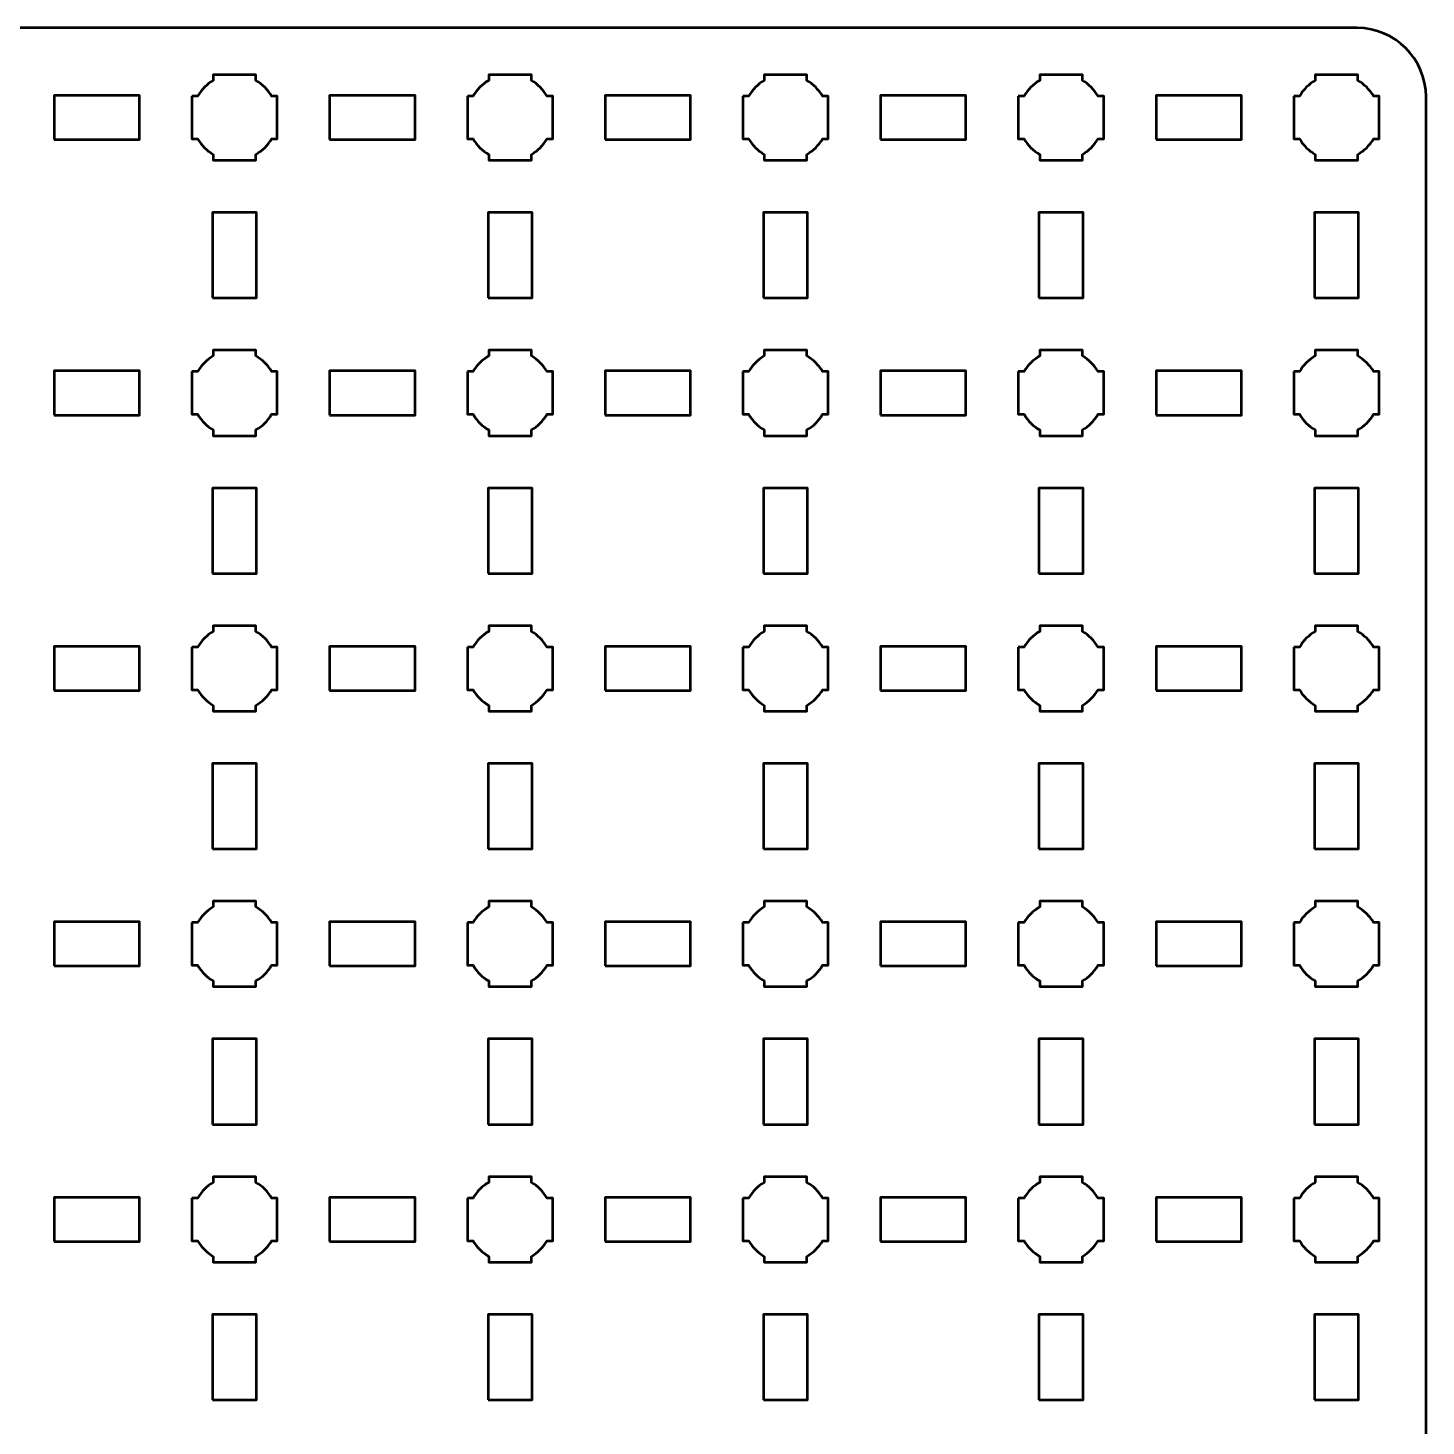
# Model space of a CAD drawing. Header units: centimetres. Extents: x -20.1 to -0.8, y -24.5 to -5.2.
# Drawn here: x -11 to -0.85, y -15.35 to -5.2 of the extents above; entities that cross this region are included whole.
import ezdxf

# ---------------------------------------------------------------- set-up
doc = ezdxf.new("R2010")
doc.units = ezdxf.units.CM
doc.header["$MEASUREMENT"] = 0
doc.layers.add('Layer 1', color=7, linetype='Continuous')

msp = doc.modelspace()

# ---------------------------------------------------------------- linework, layer by layer
at = {"layer": 'Layer 1', "color": 250, "lineweight": 53}
for points in [[(-10.81, -6.01), (-10.19, -6.01), (-10.19, -5.69), (-10.81, -5.69), (-10.81, -6.01)], [(-8.81, -6.01), (-8.19, -6.01), (-8.19, -5.69), (-8.81, -5.69), (-8.81, -6.01)], [(-6.81, -6.01), (-6.19, -6.01), (-6.19, -5.69), (-6.81, -5.69), (-6.81, -6.01)], [(-4.81, -6.01), (-4.19, -6.01), (-4.19, -5.69), (-4.81, -5.69), (-4.81, -6.01)], [(-2.81, -6.01), (-2.19, -6.01), (-2.19, -5.69), (-2.81, -5.69), (-2.81, -6.01)], [(-9.66, -7.16), (-9.34, -7.16), (-9.34, -6.54), (-9.66, -6.54), (-9.66, -7.16)], [(-7.66, -7.16), (-7.34, -7.16), (-7.34, -6.54), (-7.66, -6.54), (-7.66, -7.16)], [(-5.66, -7.16), (-5.34, -7.16), (-5.34, -6.54), (-5.66, -6.54), (-5.66, -7.16)], [(-3.66, -7.16), (-3.34, -7.16), (-3.34, -6.54), (-3.66, -6.54), (-3.66, -7.16)], [(-1.66, -7.16), (-1.34, -7.16), (-1.34, -6.54), (-1.66, -6.54), (-1.66, -7.16)], [(-10.81, -8.01), (-10.19, -8.01), (-10.19, -7.69), (-10.81, -7.69), (-10.81, -8.01)], [(-8.81, -8.01), (-8.19, -8.01), (-8.19, -7.69), (-8.81, -7.69), (-8.81, -8.01)], [(-6.81, -8.01), (-6.19, -8.01), (-6.19, -7.69), (-6.81, -7.69), (-6.81, -8.01)], [(-4.81, -8.01), (-4.19, -8.01), (-4.19, -7.69), (-4.81, -7.69), (-4.81, -8.01)], [(-2.81, -8.01), (-2.19, -8.01), (-2.19, -7.69), (-2.81, -7.69), (-2.81, -8.01)], [(-9.66, -9.16), (-9.34, -9.16), (-9.34, -8.54), (-9.66, -8.54), (-9.66, -9.16)], [(-7.66, -9.16), (-7.34, -9.16), (-7.34, -8.54), (-7.66, -8.54), (-7.66, -9.16)], [(-5.66, -9.16), (-5.34, -9.16), (-5.34, -8.54), (-5.66, -8.54), (-5.66, -9.16)], [(-3.66, -9.16), (-3.34, -9.16), (-3.34, -8.54), (-3.66, -8.54), (-3.66, -9.16)], [(-1.66, -9.16), (-1.34, -9.16), (-1.34, -8.54), (-1.66, -8.54), (-1.66, -9.16)], [(-10.81, -10.01), (-10.19, -10.01), (-10.19, -9.69), (-10.81, -9.69), (-10.81, -10.01)], [(-8.81, -10.01), (-8.19, -10.01), (-8.19, -9.69), (-8.81, -9.69), (-8.81, -10.01)], [(-6.81, -10.01), (-6.19, -10.01), (-6.19, -9.69), (-6.81, -9.69), (-6.81, -10.01)], [(-4.81, -10.01), (-4.19, -10.01), (-4.19, -9.69), (-4.81, -9.69), (-4.81, -10.01)], [(-2.81, -10.01), (-2.19, -10.01), (-2.19, -9.69), (-2.81, -9.69), (-2.81, -10.01)], [(-9.66, -11.16), (-9.34, -11.16), (-9.34, -10.54), (-9.66, -10.54), (-9.66, -11.16)], [(-7.66, -11.16), (-7.34, -11.16), (-7.34, -10.54), (-7.66, -10.54), (-7.66, -11.16)], [(-5.66, -11.16), (-5.34, -11.16), (-5.34, -10.54), (-5.66, -10.54), (-5.66, -11.16)], [(-3.66, -11.16), (-3.34, -11.16), (-3.34, -10.54), (-3.66, -10.54), (-3.66, -11.16)], [(-1.66, -11.16), (-1.34, -11.16), (-1.34, -10.54), (-1.66, -10.54), (-1.66, -11.16)], [(-10.81, -12.01), (-10.19, -12.01), (-10.19, -11.69), (-10.81, -11.69), (-10.81, -12.01)], [(-8.81, -12.01), (-8.19, -12.01), (-8.19, -11.69), (-8.81, -11.69), (-8.81, -12.01)], [(-6.81, -12.01), (-6.19, -12.01), (-6.19, -11.69), (-6.81, -11.69), (-6.81, -12.01)], [(-4.81, -12.01), (-4.19, -12.01), (-4.19, -11.69), (-4.81, -11.69), (-4.81, -12.01)], [(-2.81, -12.01), (-2.19, -12.01), (-2.19, -11.69), (-2.81, -11.69), (-2.81, -12.01)], [(-9.66, -13.16), (-9.34, -13.16), (-9.34, -12.54), (-9.66, -12.54), (-9.66, -13.16)], [(-7.66, -13.16), (-7.34, -13.16), (-7.34, -12.54), (-7.66, -12.54), (-7.66, -13.16)], [(-5.66, -13.16), (-5.34, -13.16), (-5.34, -12.54), (-5.66, -12.54), (-5.66, -13.16)], [(-3.66, -13.16), (-3.34, -13.16), (-3.34, -12.54), (-3.66, -12.54), (-3.66, -13.16)], [(-1.66, -13.16), (-1.34, -13.16), (-1.34, -12.54), (-1.66, -12.54), (-1.66, -13.16)], [(-10.81, -14.01), (-10.19, -14.01), (-10.19, -13.69), (-10.81, -13.69), (-10.81, -14.01)], [(-8.81, -14.01), (-8.19, -14.01), (-8.19, -13.69), (-8.81, -13.69), (-8.81, -14.01)], [(-6.81, -14.01), (-6.19, -14.01), (-6.19, -13.69), (-6.81, -13.69), (-6.81, -14.01)], [(-4.81, -14.01), (-4.19, -14.01), (-4.19, -13.69), (-4.81, -13.69), (-4.81, -14.01)], [(-2.81, -14.01), (-2.19, -14.01), (-2.19, -13.69), (-2.81, -13.69), (-2.81, -14.01)], [(-9.66, -15.16), (-9.34, -15.16), (-9.34, -14.54), (-9.66, -14.54), (-9.66, -15.16)], [(-7.66, -15.16), (-7.34, -15.16), (-7.34, -14.54), (-7.66, -14.54), (-7.66, -15.16)], [(-5.66, -15.16), (-5.34, -15.16), (-5.34, -14.54), (-5.66, -14.54), (-5.66, -15.16)], [(-3.66, -15.16), (-3.34, -15.16), (-3.34, -14.54), (-3.66, -14.54), (-3.66, -15.16)], [(-1.66, -15.16), (-1.34, -15.16), (-1.34, -14.54), (-1.66, -14.54), (-1.66, -15.16)]]:
    msp.add_lwpolyline(points, close=True, dxfattribs=at)
msp.add_open_spline([(-20.15, -24), (-20.15, -24), (-20.15, -5.7), (-20.15, -5.7), (-20.15, -5.7), (-20.15, -5.42391), (-19.92609, -5.2), (-19.65, -5.2), (-19.65, -5.2), (-19.65, -5.2), (-1.35, -5.2), (-1.35, -5.2), (-1.35, -5.2), (-1.07391, -5.2), (-0.85, -5.42391), (-0.85, -5.7), (-0.85, -5.7), (-0.85, -5.7), (-0.85, -24), (-0.85, -24), (-0.85, -24), (-0.85, -24.27609), (-1.07391, -24.5), (-1.35, -24.5), (-1.35, -24.5), (-1.35, -24.5), (-19.65, -24.5), (-19.65, -24.5), (-19.65, -24.5), (-19.92609, -24.5), (-20.15, -24.27609), (-20.15, -24)], degree=3, knots=[0, 0, 0, 0, 0.125, 0.125, 0.125, 0.125, 0.25, 0.25, 0.25, 0.25, 0.375, 0.375, 0.375, 0.375, 0.5, 0.5, 0.5, 0.5, 0.625, 0.625, 0.625, 0.625, 0.75, 0.75, 0.75, 0.75, 0.875, 0.875, 0.875, 0.875, 1, 1, 1, 1], dxfattribs=at)
at = {"layer": 'Layer 1', "lineweight": 53}
for points in [[(-9.81, -5.695), (-9.81, -5.695), (-9.76851, -5.695), (-9.76851, -5.695), (-9.76851, -5.695), (-9.74128, -5.64795), (-9.70205, -5.60872), (-9.655, -5.58149), (-9.655, -5.58149), (-9.655, -5.58149), (-9.655, -5.54), (-9.655, -5.54), (-9.655, -5.54), (-9.655, -5.54), (-9.5, -5.54), (-9.5, -5.54), (-9.5, -5.54), (-9.5, -5.54), (-9.345, -5.54), (-9.345, -5.54), (-9.345, -5.54), (-9.345, -5.54), (-9.345, -5.58149), (-9.345, -5.58149), (-9.345, -5.58149), (-9.29795, -5.60872), (-9.25872, -5.64795), (-9.23149, -5.695), (-9.23149, -5.695), (-9.23149, -5.695), (-9.19, -5.695), (-9.19, -5.695), (-9.19, -5.695), (-9.19, -5.695), (-9.19, -5.85), (-9.19, -5.85), (-9.19, -5.85), (-9.19, -5.85), (-9.19, -6.005), (-9.19, -6.005), (-9.19, -6.005), (-9.19, -6.005), (-9.23149, -6.005), (-9.23149, -6.005), (-9.23149, -6.005), (-9.25872, -6.05205), (-9.29795, -6.09128), (-9.345, -6.11851), (-9.345, -6.11851), (-9.345, -6.11851), (-9.345, -6.16), (-9.345, -6.16), (-9.345, -6.16), (-9.345, -6.16), (-9.5, -6.16), (-9.5, -6.16), (-9.5, -6.16), (-9.5, -6.16), (-9.655, -6.16), (-9.655, -6.16), (-9.655, -6.16), (-9.655, -6.16), (-9.655, -6.11851), (-9.655, -6.11851), (-9.655, -6.11851), (-9.70205, -6.09128), (-9.74128, -6.05205), (-9.76851, -6.005), (-9.76851, -6.005), (-9.76851, -6.005), (-9.81, -6.005), (-9.81, -6.005), (-9.81, -6.005), (-9.81, -6.005), (-9.81, -5.85), (-9.81, -5.85), (-9.81, -5.85), (-9.81, -5.85), (-9.81, -5.695), (-9.81, -5.695)], [(-7.81, -5.695), (-7.81, -5.695), (-7.76851, -5.695), (-7.76851, -5.695), (-7.76851, -5.695), (-7.74128, -5.64795), (-7.70205, -5.60872), (-7.655, -5.58149), (-7.655, -5.58149), (-7.655, -5.58149), (-7.655, -5.54), (-7.655, -5.54), (-7.655, -5.54), (-7.655, -5.54), (-7.5, -5.54), (-7.5, -5.54), (-7.5, -5.54), (-7.5, -5.54), (-7.345, -5.54), (-7.345, -5.54), (-7.345, -5.54), (-7.345, -5.54), (-7.345, -5.58149), (-7.345, -5.58149), (-7.345, -5.58149), (-7.29795, -5.60872), (-7.25872, -5.64795), (-7.23149, -5.695), (-7.23149, -5.695), (-7.23149, -5.695), (-7.19, -5.695), (-7.19, -5.695), (-7.19, -5.695), (-7.19, -5.695), (-7.19, -5.85), (-7.19, -5.85), (-7.19, -5.85), (-7.19, -5.85), (-7.19, -6.005), (-7.19, -6.005), (-7.19, -6.005), (-7.19, -6.005), (-7.23149, -6.005), (-7.23149, -6.005), (-7.23149, -6.005), (-7.25872, -6.05205), (-7.29795, -6.09128), (-7.345, -6.11851), (-7.345, -6.11851), (-7.345, -6.11851), (-7.345, -6.16), (-7.345, -6.16), (-7.345, -6.16), (-7.345, -6.16), (-7.5, -6.16), (-7.5, -6.16), (-7.5, -6.16), (-7.5, -6.16), (-7.655, -6.16), (-7.655, -6.16), (-7.655, -6.16), (-7.655, -6.16), (-7.655, -6.11851), (-7.655, -6.11851), (-7.655, -6.11851), (-7.70205, -6.09128), (-7.74128, -6.05205), (-7.76851, -6.005), (-7.76851, -6.005), (-7.76851, -6.005), (-7.81, -6.005), (-7.81, -6.005), (-7.81, -6.005), (-7.81, -6.005), (-7.81, -5.85), (-7.81, -5.85), (-7.81, -5.85), (-7.81, -5.85), (-7.81, -5.695), (-7.81, -5.695)], [(-5.81, -5.695), (-5.81, -5.695), (-5.76851, -5.695), (-5.76851, -5.695), (-5.76851, -5.695), (-5.74128, -5.64795), (-5.70205, -5.60872), (-5.655, -5.58149), (-5.655, -5.58149), (-5.655, -5.58149), (-5.655, -5.54), (-5.655, -5.54), (-5.655, -5.54), (-5.655, -5.54), (-5.5, -5.54), (-5.5, -5.54), (-5.5, -5.54), (-5.5, -5.54), (-5.345, -5.54), (-5.345, -5.54), (-5.345, -5.54), (-5.345, -5.54), (-5.345, -5.58149), (-5.345, -5.58149), (-5.345, -5.58149), (-5.29795, -5.60872), (-5.25872, -5.64795), (-5.23149, -5.695), (-5.23149, -5.695), (-5.23149, -5.695), (-5.19, -5.695), (-5.19, -5.695), (-5.19, -5.695), (-5.19, -5.695), (-5.19, -5.85), (-5.19, -5.85), (-5.19, -5.85), (-5.19, -5.85), (-5.19, -6.005), (-5.19, -6.005), (-5.19, -6.005), (-5.19, -6.005), (-5.23149, -6.005), (-5.23149, -6.005), (-5.23149, -6.005), (-5.25872, -6.05205), (-5.29795, -6.09128), (-5.345, -6.11851), (-5.345, -6.11851), (-5.345, -6.11851), (-5.345, -6.16), (-5.345, -6.16), (-5.345, -6.16), (-5.345, -6.16), (-5.5, -6.16), (-5.5, -6.16), (-5.5, -6.16), (-5.5, -6.16), (-5.655, -6.16), (-5.655, -6.16), (-5.655, -6.16), (-5.655, -6.16), (-5.655, -6.11851), (-5.655, -6.11851), (-5.655, -6.11851), (-5.70205, -6.09128), (-5.74128, -6.05205), (-5.76851, -6.005), (-5.76851, -6.005), (-5.76851, -6.005), (-5.81, -6.005), (-5.81, -6.005), (-5.81, -6.005), (-5.81, -6.005), (-5.81, -5.85), (-5.81, -5.85), (-5.81, -5.85), (-5.81, -5.85), (-5.81, -5.695), (-5.81, -5.695)], [(-3.81, -5.695), (-3.81, -5.695), (-3.76851, -5.695), (-3.76851, -5.695), (-3.76851, -5.695), (-3.74128, -5.64795), (-3.70205, -5.60872), (-3.655, -5.58149), (-3.655, -5.58149), (-3.655, -5.58149), (-3.655, -5.54), (-3.655, -5.54), (-3.655, -5.54), (-3.655, -5.54), (-3.5, -5.54), (-3.5, -5.54), (-3.5, -5.54), (-3.5, -5.54), (-3.345, -5.54), (-3.345, -5.54), (-3.345, -5.54), (-3.345, -5.54), (-3.345, -5.58149), (-3.345, -5.58149), (-3.345, -5.58149), (-3.29795, -5.60872), (-3.25872, -5.64795), (-3.23149, -5.695), (-3.23149, -5.695), (-3.23149, -5.695), (-3.19, -5.695), (-3.19, -5.695), (-3.19, -5.695), (-3.19, -5.695), (-3.19, -5.85), (-3.19, -5.85), (-3.19, -5.85), (-3.19, -5.85), (-3.19, -6.005), (-3.19, -6.005), (-3.19, -6.005), (-3.19, -6.005), (-3.23149, -6.005), (-3.23149, -6.005), (-3.23149, -6.005), (-3.25872, -6.05205), (-3.29795, -6.09128), (-3.345, -6.11851), (-3.345, -6.11851), (-3.345, -6.11851), (-3.345, -6.16), (-3.345, -6.16), (-3.345, -6.16), (-3.345, -6.16), (-3.5, -6.16), (-3.5, -6.16), (-3.5, -6.16), (-3.5, -6.16), (-3.655, -6.16), (-3.655, -6.16), (-3.655, -6.16), (-3.655, -6.16), (-3.655, -6.11851), (-3.655, -6.11851), (-3.655, -6.11851), (-3.70205, -6.09128), (-3.74128, -6.05205), (-3.76851, -6.005), (-3.76851, -6.005), (-3.76851, -6.005), (-3.81, -6.005), (-3.81, -6.005), (-3.81, -6.005), (-3.81, -6.005), (-3.81, -5.85), (-3.81, -5.85), (-3.81, -5.85), (-3.81, -5.85), (-3.81, -5.695), (-3.81, -5.695)], [(-1.81, -5.695), (-1.81, -5.695), (-1.76851, -5.695), (-1.76851, -5.695), (-1.76851, -5.695), (-1.74128, -5.64795), (-1.70205, -5.60872), (-1.655, -5.58149), (-1.655, -5.58149), (-1.655, -5.58149), (-1.655, -5.54), (-1.655, -5.54), (-1.655, -5.54), (-1.655, -5.54), (-1.5, -5.54), (-1.5, -5.54), (-1.5, -5.54), (-1.5, -5.54), (-1.345, -5.54), (-1.345, -5.54), (-1.345, -5.54), (-1.345, -5.54), (-1.345, -5.58149), (-1.345, -5.58149), (-1.345, -5.58149), (-1.29795, -5.60872), (-1.25872, -5.64795), (-1.23149, -5.695), (-1.23149, -5.695), (-1.23149, -5.695), (-1.19, -5.695), (-1.19, -5.695), (-1.19, -5.695), (-1.19, -5.695), (-1.19, -5.85), (-1.19, -5.85), (-1.19, -5.85), (-1.19, -5.85), (-1.19, -6.005), (-1.19, -6.005), (-1.19, -6.005), (-1.19, -6.005), (-1.23149, -6.005), (-1.23149, -6.005), (-1.23149, -6.005), (-1.25872, -6.05205), (-1.29795, -6.09128), (-1.345, -6.11851), (-1.345, -6.11851), (-1.345, -6.11851), (-1.345, -6.16), (-1.345, -6.16), (-1.345, -6.16), (-1.345, -6.16), (-1.5, -6.16), (-1.5, -6.16), (-1.5, -6.16), (-1.5, -6.16), (-1.655, -6.16), (-1.655, -6.16), (-1.655, -6.16), (-1.655, -6.16), (-1.655, -6.11851), (-1.655, -6.11851), (-1.655, -6.11851), (-1.70205, -6.09128), (-1.74128, -6.05205), (-1.76851, -6.005), (-1.76851, -6.005), (-1.76851, -6.005), (-1.81, -6.005), (-1.81, -6.005), (-1.81, -6.005), (-1.81, -6.005), (-1.81, -5.85), (-1.81, -5.85), (-1.81, -5.85), (-1.81, -5.85), (-1.81, -5.695), (-1.81, -5.695)], [(-9.81, -7.695), (-9.81, -7.695), (-9.76851, -7.695), (-9.76851, -7.695), (-9.76851, -7.695), (-9.74128, -7.64795), (-9.70205, -7.60872), (-9.655, -7.58149), (-9.655, -7.58149), (-9.655, -7.58149), (-9.655, -7.54), (-9.655, -7.54), (-9.655, -7.54), (-9.655, -7.54), (-9.5, -7.54), (-9.5, -7.54), (-9.5, -7.54), (-9.5, -7.54), (-9.345, -7.54), (-9.345, -7.54), (-9.345, -7.54), (-9.345, -7.54), (-9.345, -7.58149), (-9.345, -7.58149), (-9.345, -7.58149), (-9.29795, -7.60872), (-9.25872, -7.64795), (-9.23149, -7.695), (-9.23149, -7.695), (-9.23149, -7.695), (-9.19, -7.695), (-9.19, -7.695), (-9.19, -7.695), (-9.19, -7.695), (-9.19, -7.85), (-9.19, -7.85), (-9.19, -7.85), (-9.19, -7.85), (-9.19, -8.005), (-9.19, -8.005), (-9.19, -8.005), (-9.19, -8.005), (-9.23149, -8.005), (-9.23149, -8.005), (-9.23149, -8.005), (-9.25872, -8.05205), (-9.29795, -8.09128), (-9.345, -8.11851), (-9.345, -8.11851), (-9.345, -8.11851), (-9.345, -8.16), (-9.345, -8.16), (-9.345, -8.16), (-9.345, -8.16), (-9.5, -8.16), (-9.5, -8.16), (-9.5, -8.16), (-9.5, -8.16), (-9.655, -8.16), (-9.655, -8.16), (-9.655, -8.16), (-9.655, -8.16), (-9.655, -8.11851), (-9.655, -8.11851), (-9.655, -8.11851), (-9.70205, -8.09128), (-9.74128, -8.05205), (-9.76851, -8.005), (-9.76851, -8.005), (-9.76851, -8.005), (-9.81, -8.005), (-9.81, -8.005), (-9.81, -8.005), (-9.81, -8.005), (-9.81, -7.85), (-9.81, -7.85), (-9.81, -7.85), (-9.81, -7.85), (-9.81, -7.695), (-9.81, -7.695)], [(-7.81, -7.695), (-7.81, -7.695), (-7.76851, -7.695), (-7.76851, -7.695), (-7.76851, -7.695), (-7.74128, -7.64795), (-7.70205, -7.60872), (-7.655, -7.58149), (-7.655, -7.58149), (-7.655, -7.58149), (-7.655, -7.54), (-7.655, -7.54), (-7.655, -7.54), (-7.655, -7.54), (-7.5, -7.54), (-7.5, -7.54), (-7.5, -7.54), (-7.5, -7.54), (-7.345, -7.54), (-7.345, -7.54), (-7.345, -7.54), (-7.345, -7.54), (-7.345, -7.58149), (-7.345, -7.58149), (-7.345, -7.58149), (-7.29795, -7.60872), (-7.25872, -7.64795), (-7.23149, -7.695), (-7.23149, -7.695), (-7.23149, -7.695), (-7.19, -7.695), (-7.19, -7.695), (-7.19, -7.695), (-7.19, -7.695), (-7.19, -7.85), (-7.19, -7.85), (-7.19, -7.85), (-7.19, -7.85), (-7.19, -8.005), (-7.19, -8.005), (-7.19, -8.005), (-7.19, -8.005), (-7.23149, -8.005), (-7.23149, -8.005), (-7.23149, -8.005), (-7.25872, -8.05205), (-7.29795, -8.09128), (-7.345, -8.11851), (-7.345, -8.11851), (-7.345, -8.11851), (-7.345, -8.16), (-7.345, -8.16), (-7.345, -8.16), (-7.345, -8.16), (-7.5, -8.16), (-7.5, -8.16), (-7.5, -8.16), (-7.5, -8.16), (-7.655, -8.16), (-7.655, -8.16), (-7.655, -8.16), (-7.655, -8.16), (-7.655, -8.11851), (-7.655, -8.11851), (-7.655, -8.11851), (-7.70205, -8.09128), (-7.74128, -8.05205), (-7.76851, -8.005), (-7.76851, -8.005), (-7.76851, -8.005), (-7.81, -8.005), (-7.81, -8.005), (-7.81, -8.005), (-7.81, -8.005), (-7.81, -7.85), (-7.81, -7.85), (-7.81, -7.85), (-7.81, -7.85), (-7.81, -7.695), (-7.81, -7.695)], [(-5.81, -7.695), (-5.81, -7.695), (-5.76851, -7.695), (-5.76851, -7.695), (-5.76851, -7.695), (-5.74128, -7.64795), (-5.70205, -7.60872), (-5.655, -7.58149), (-5.655, -7.58149), (-5.655, -7.58149), (-5.655, -7.54), (-5.655, -7.54), (-5.655, -7.54), (-5.655, -7.54), (-5.5, -7.54), (-5.5, -7.54), (-5.5, -7.54), (-5.5, -7.54), (-5.345, -7.54), (-5.345, -7.54), (-5.345, -7.54), (-5.345, -7.54), (-5.345, -7.58149), (-5.345, -7.58149), (-5.345, -7.58149), (-5.29795, -7.60872), (-5.25872, -7.64795), (-5.23149, -7.695), (-5.23149, -7.695), (-5.23149, -7.695), (-5.19, -7.695), (-5.19, -7.695), (-5.19, -7.695), (-5.19, -7.695), (-5.19, -7.85), (-5.19, -7.85), (-5.19, -7.85), (-5.19, -7.85), (-5.19, -8.005), (-5.19, -8.005), (-5.19, -8.005), (-5.19, -8.005), (-5.23149, -8.005), (-5.23149, -8.005), (-5.23149, -8.005), (-5.25872, -8.05205), (-5.29795, -8.09128), (-5.345, -8.11851), (-5.345, -8.11851), (-5.345, -8.11851), (-5.345, -8.16), (-5.345, -8.16), (-5.345, -8.16), (-5.345, -8.16), (-5.5, -8.16), (-5.5, -8.16), (-5.5, -8.16), (-5.5, -8.16), (-5.655, -8.16), (-5.655, -8.16), (-5.655, -8.16), (-5.655, -8.16), (-5.655, -8.11851), (-5.655, -8.11851), (-5.655, -8.11851), (-5.70205, -8.09128), (-5.74128, -8.05205), (-5.76851, -8.005), (-5.76851, -8.005), (-5.76851, -8.005), (-5.81, -8.005), (-5.81, -8.005), (-5.81, -8.005), (-5.81, -8.005), (-5.81, -7.85), (-5.81, -7.85), (-5.81, -7.85), (-5.81, -7.85), (-5.81, -7.695), (-5.81, -7.695)], [(-3.81, -7.695), (-3.81, -7.695), (-3.76851, -7.695), (-3.76851, -7.695), (-3.76851, -7.695), (-3.74128, -7.64795), (-3.70205, -7.60872), (-3.655, -7.58149), (-3.655, -7.58149), (-3.655, -7.58149), (-3.655, -7.54), (-3.655, -7.54), (-3.655, -7.54), (-3.655, -7.54), (-3.5, -7.54), (-3.5, -7.54), (-3.5, -7.54), (-3.5, -7.54), (-3.345, -7.54), (-3.345, -7.54), (-3.345, -7.54), (-3.345, -7.54), (-3.345, -7.58149), (-3.345, -7.58149), (-3.345, -7.58149), (-3.29795, -7.60872), (-3.25872, -7.64795), (-3.23149, -7.695), (-3.23149, -7.695), (-3.23149, -7.695), (-3.19, -7.695), (-3.19, -7.695), (-3.19, -7.695), (-3.19, -7.695), (-3.19, -7.85), (-3.19, -7.85), (-3.19, -7.85), (-3.19, -7.85), (-3.19, -8.005), (-3.19, -8.005), (-3.19, -8.005), (-3.19, -8.005), (-3.23149, -8.005), (-3.23149, -8.005), (-3.23149, -8.005), (-3.25872, -8.05205), (-3.29795, -8.09128), (-3.345, -8.11851), (-3.345, -8.11851), (-3.345, -8.11851), (-3.345, -8.16), (-3.345, -8.16), (-3.345, -8.16), (-3.345, -8.16), (-3.5, -8.16), (-3.5, -8.16), (-3.5, -8.16), (-3.5, -8.16), (-3.655, -8.16), (-3.655, -8.16), (-3.655, -8.16), (-3.655, -8.16), (-3.655, -8.11851), (-3.655, -8.11851), (-3.655, -8.11851), (-3.70205, -8.09128), (-3.74128, -8.05205), (-3.76851, -8.005), (-3.76851, -8.005), (-3.76851, -8.005), (-3.81, -8.005), (-3.81, -8.005), (-3.81, -8.005), (-3.81, -8.005), (-3.81, -7.85), (-3.81, -7.85), (-3.81, -7.85), (-3.81, -7.85), (-3.81, -7.695), (-3.81, -7.695)], [(-1.81, -7.695), (-1.81, -7.695), (-1.76851, -7.695), (-1.76851, -7.695), (-1.76851, -7.695), (-1.74128, -7.64795), (-1.70205, -7.60872), (-1.655, -7.58149), (-1.655, -7.58149), (-1.655, -7.58149), (-1.655, -7.54), (-1.655, -7.54), (-1.655, -7.54), (-1.655, -7.54), (-1.5, -7.54), (-1.5, -7.54), (-1.5, -7.54), (-1.5, -7.54), (-1.345, -7.54), (-1.345, -7.54), (-1.345, -7.54), (-1.345, -7.54), (-1.345, -7.58149), (-1.345, -7.58149), (-1.345, -7.58149), (-1.29795, -7.60872), (-1.25872, -7.64795), (-1.23149, -7.695), (-1.23149, -7.695), (-1.23149, -7.695), (-1.19, -7.695), (-1.19, -7.695), (-1.19, -7.695), (-1.19, -7.695), (-1.19, -7.85), (-1.19, -7.85), (-1.19, -7.85), (-1.19, -7.85), (-1.19, -8.005), (-1.19, -8.005), (-1.19, -8.005), (-1.19, -8.005), (-1.23149, -8.005), (-1.23149, -8.005), (-1.23149, -8.005), (-1.25872, -8.05205), (-1.29795, -8.09128), (-1.345, -8.11851), (-1.345, -8.11851), (-1.345, -8.11851), (-1.345, -8.16), (-1.345, -8.16), (-1.345, -8.16), (-1.345, -8.16), (-1.5, -8.16), (-1.5, -8.16), (-1.5, -8.16), (-1.5, -8.16), (-1.655, -8.16), (-1.655, -8.16), (-1.655, -8.16), (-1.655, -8.16), (-1.655, -8.11851), (-1.655, -8.11851), (-1.655, -8.11851), (-1.70205, -8.09128), (-1.74128, -8.05205), (-1.76851, -8.005), (-1.76851, -8.005), (-1.76851, -8.005), (-1.81, -8.005), (-1.81, -8.005), (-1.81, -8.005), (-1.81, -8.005), (-1.81, -7.85), (-1.81, -7.85), (-1.81, -7.85), (-1.81, -7.85), (-1.81, -7.695), (-1.81, -7.695)], [(-9.81, -9.695), (-9.81, -9.695), (-9.76851, -9.695), (-9.76851, -9.695), (-9.76851, -9.695), (-9.74128, -9.64795), (-9.70205, -9.60872), (-9.655, -9.58149), (-9.655, -9.58149), (-9.655, -9.58149), (-9.655, -9.54), (-9.655, -9.54), (-9.655, -9.54), (-9.655, -9.54), (-9.5, -9.54), (-9.5, -9.54), (-9.5, -9.54), (-9.5, -9.54), (-9.345, -9.54), (-9.345, -9.54), (-9.345, -9.54), (-9.345, -9.54), (-9.345, -9.58149), (-9.345, -9.58149), (-9.345, -9.58149), (-9.29795, -9.60872), (-9.25872, -9.64795), (-9.23149, -9.695), (-9.23149, -9.695), (-9.23149, -9.695), (-9.19, -9.695), (-9.19, -9.695), (-9.19, -9.695), (-9.19, -9.695), (-9.19, -9.85), (-9.19, -9.85), (-9.19, -9.85), (-9.19, -9.85), (-9.19, -10.005), (-9.19, -10.005), (-9.19, -10.005), (-9.19, -10.005), (-9.23149, -10.005), (-9.23149, -10.005), (-9.23149, -10.005), (-9.25872, -10.05205), (-9.29795, -10.09128), (-9.345, -10.11851), (-9.345, -10.11851), (-9.345, -10.11851), (-9.345, -10.16), (-9.345, -10.16), (-9.345, -10.16), (-9.345, -10.16), (-9.5, -10.16), (-9.5, -10.16), (-9.5, -10.16), (-9.5, -10.16), (-9.655, -10.16), (-9.655, -10.16), (-9.655, -10.16), (-9.655, -10.16), (-9.655, -10.11851), (-9.655, -10.11851), (-9.655, -10.11851), (-9.70205, -10.09128), (-9.74128, -10.05205), (-9.76851, -10.005), (-9.76851, -10.005), (-9.76851, -10.005), (-9.81, -10.005), (-9.81, -10.005), (-9.81, -10.005), (-9.81, -10.005), (-9.81, -9.85), (-9.81, -9.85), (-9.81, -9.85), (-9.81, -9.85), (-9.81, -9.695), (-9.81, -9.695)], [(-7.81, -9.695), (-7.81, -9.695), (-7.76851, -9.695), (-7.76851, -9.695), (-7.76851, -9.695), (-7.74128, -9.64795), (-7.70205, -9.60872), (-7.655, -9.58149), (-7.655, -9.58149), (-7.655, -9.58149), (-7.655, -9.54), (-7.655, -9.54), (-7.655, -9.54), (-7.655, -9.54), (-7.5, -9.54), (-7.5, -9.54), (-7.5, -9.54), (-7.5, -9.54), (-7.345, -9.54), (-7.345, -9.54), (-7.345, -9.54), (-7.345, -9.54), (-7.345, -9.58149), (-7.345, -9.58149), (-7.345, -9.58149), (-7.29795, -9.60872), (-7.25872, -9.64795), (-7.23149, -9.695), (-7.23149, -9.695), (-7.23149, -9.695), (-7.19, -9.695), (-7.19, -9.695), (-7.19, -9.695), (-7.19, -9.695), (-7.19, -9.85), (-7.19, -9.85), (-7.19, -9.85), (-7.19, -9.85), (-7.19, -10.005), (-7.19, -10.005), (-7.19, -10.005), (-7.19, -10.005), (-7.23149, -10.005), (-7.23149, -10.005), (-7.23149, -10.005), (-7.25872, -10.05205), (-7.29795, -10.09128), (-7.345, -10.11851), (-7.345, -10.11851), (-7.345, -10.11851), (-7.345, -10.16), (-7.345, -10.16), (-7.345, -10.16), (-7.345, -10.16), (-7.5, -10.16), (-7.5, -10.16), (-7.5, -10.16), (-7.5, -10.16), (-7.655, -10.16), (-7.655, -10.16), (-7.655, -10.16), (-7.655, -10.16), (-7.655, -10.11851), (-7.655, -10.11851), (-7.655, -10.11851), (-7.70205, -10.09128), (-7.74128, -10.05205), (-7.76851, -10.005), (-7.76851, -10.005), (-7.76851, -10.005), (-7.81, -10.005), (-7.81, -10.005), (-7.81, -10.005), (-7.81, -10.005), (-7.81, -9.85), (-7.81, -9.85), (-7.81, -9.85), (-7.81, -9.85), (-7.81, -9.695), (-7.81, -9.695)], [(-5.81, -9.695), (-5.81, -9.695), (-5.76851, -9.695), (-5.76851, -9.695), (-5.76851, -9.695), (-5.74128, -9.64795), (-5.70205, -9.60872), (-5.655, -9.58149), (-5.655, -9.58149), (-5.655, -9.58149), (-5.655, -9.54), (-5.655, -9.54), (-5.655, -9.54), (-5.655, -9.54), (-5.5, -9.54), (-5.5, -9.54), (-5.5, -9.54), (-5.5, -9.54), (-5.345, -9.54), (-5.345, -9.54), (-5.345, -9.54), (-5.345, -9.54), (-5.345, -9.58149), (-5.345, -9.58149), (-5.345, -9.58149), (-5.29795, -9.60872), (-5.25872, -9.64795), (-5.23149, -9.695), (-5.23149, -9.695), (-5.23149, -9.695), (-5.19, -9.695), (-5.19, -9.695), (-5.19, -9.695), (-5.19, -9.695), (-5.19, -9.85), (-5.19, -9.85), (-5.19, -9.85), (-5.19, -9.85), (-5.19, -10.005), (-5.19, -10.005), (-5.19, -10.005), (-5.19, -10.005), (-5.23149, -10.005), (-5.23149, -10.005), (-5.23149, -10.005), (-5.25872, -10.05205), (-5.29795, -10.09128), (-5.345, -10.11851), (-5.345, -10.11851), (-5.345, -10.11851), (-5.345, -10.16), (-5.345, -10.16), (-5.345, -10.16), (-5.345, -10.16), (-5.5, -10.16), (-5.5, -10.16), (-5.5, -10.16), (-5.5, -10.16), (-5.655, -10.16), (-5.655, -10.16), (-5.655, -10.16), (-5.655, -10.16), (-5.655, -10.11851), (-5.655, -10.11851), (-5.655, -10.11851), (-5.70205, -10.09128), (-5.74128, -10.05205), (-5.76851, -10.005), (-5.76851, -10.005), (-5.76851, -10.005), (-5.81, -10.005), (-5.81, -10.005), (-5.81, -10.005), (-5.81, -10.005), (-5.81, -9.85), (-5.81, -9.85), (-5.81, -9.85), (-5.81, -9.85), (-5.81, -9.695), (-5.81, -9.695)], [(-3.81, -9.695), (-3.81, -9.695), (-3.76851, -9.695), (-3.76851, -9.695), (-3.76851, -9.695), (-3.74128, -9.64795), (-3.70205, -9.60872), (-3.655, -9.58149), (-3.655, -9.58149), (-3.655, -9.58149), (-3.655, -9.54), (-3.655, -9.54), (-3.655, -9.54), (-3.655, -9.54), (-3.5, -9.54), (-3.5, -9.54), (-3.5, -9.54), (-3.5, -9.54), (-3.345, -9.54), (-3.345, -9.54), (-3.345, -9.54), (-3.345, -9.54), (-3.345, -9.58149), (-3.345, -9.58149), (-3.345, -9.58149), (-3.29795, -9.60872), (-3.25872, -9.64795), (-3.23149, -9.695), (-3.23149, -9.695), (-3.23149, -9.695), (-3.19, -9.695), (-3.19, -9.695), (-3.19, -9.695), (-3.19, -9.695), (-3.19, -9.85), (-3.19, -9.85), (-3.19, -9.85), (-3.19, -9.85), (-3.19, -10.005), (-3.19, -10.005), (-3.19, -10.005), (-3.19, -10.005), (-3.23149, -10.005), (-3.23149, -10.005), (-3.23149, -10.005), (-3.25872, -10.05205), (-3.29795, -10.09128), (-3.345, -10.11851), (-3.345, -10.11851), (-3.345, -10.11851), (-3.345, -10.16), (-3.345, -10.16), (-3.345, -10.16), (-3.345, -10.16), (-3.5, -10.16), (-3.5, -10.16), (-3.5, -10.16), (-3.5, -10.16), (-3.655, -10.16), (-3.655, -10.16), (-3.655, -10.16), (-3.655, -10.16), (-3.655, -10.11851), (-3.655, -10.11851), (-3.655, -10.11851), (-3.70205, -10.09128), (-3.74128, -10.05205), (-3.76851, -10.005), (-3.76851, -10.005), (-3.76851, -10.005), (-3.81, -10.005), (-3.81, -10.005), (-3.81, -10.005), (-3.81, -10.005), (-3.81, -9.85), (-3.81, -9.85), (-3.81, -9.85), (-3.81, -9.85), (-3.81, -9.695), (-3.81, -9.695)], [(-1.81, -9.695), (-1.81, -9.695), (-1.76851, -9.695), (-1.76851, -9.695), (-1.76851, -9.695), (-1.74128, -9.64795), (-1.70205, -9.60872), (-1.655, -9.58149), (-1.655, -9.58149), (-1.655, -9.58149), (-1.655, -9.54), (-1.655, -9.54), (-1.655, -9.54), (-1.655, -9.54), (-1.5, -9.54), (-1.5, -9.54), (-1.5, -9.54), (-1.5, -9.54), (-1.345, -9.54), (-1.345, -9.54), (-1.345, -9.54), (-1.345, -9.54), (-1.345, -9.58149), (-1.345, -9.58149), (-1.345, -9.58149), (-1.29795, -9.60872), (-1.25872, -9.64795), (-1.23149, -9.695), (-1.23149, -9.695), (-1.23149, -9.695), (-1.19, -9.695), (-1.19, -9.695), (-1.19, -9.695), (-1.19, -9.695), (-1.19, -9.85), (-1.19, -9.85), (-1.19, -9.85), (-1.19, -9.85), (-1.19, -10.005), (-1.19, -10.005), (-1.19, -10.005), (-1.19, -10.005), (-1.23149, -10.005), (-1.23149, -10.005), (-1.23149, -10.005), (-1.25872, -10.05205), (-1.29795, -10.09128), (-1.345, -10.11851), (-1.345, -10.11851), (-1.345, -10.11851), (-1.345, -10.16), (-1.345, -10.16), (-1.345, -10.16), (-1.345, -10.16), (-1.5, -10.16), (-1.5, -10.16), (-1.5, -10.16), (-1.5, -10.16), (-1.655, -10.16), (-1.655, -10.16), (-1.655, -10.16), (-1.655, -10.16), (-1.655, -10.11851), (-1.655, -10.11851), (-1.655, -10.11851), (-1.70205, -10.09128), (-1.74128, -10.05205), (-1.76851, -10.005), (-1.76851, -10.005), (-1.76851, -10.005), (-1.81, -10.005), (-1.81, -10.005), (-1.81, -10.005), (-1.81, -10.005), (-1.81, -9.85), (-1.81, -9.85), (-1.81, -9.85), (-1.81, -9.85), (-1.81, -9.695), (-1.81, -9.695)], [(-9.81, -11.695), (-9.81, -11.695), (-9.76851, -11.695), (-9.76851, -11.695), (-9.76851, -11.695), (-9.74128, -11.64795), (-9.70205, -11.60872), (-9.655, -11.58149), (-9.655, -11.58149), (-9.655, -11.58149), (-9.655, -11.54), (-9.655, -11.54), (-9.655, -11.54), (-9.655, -11.54), (-9.5, -11.54), (-9.5, -11.54), (-9.5, -11.54), (-9.5, -11.54), (-9.345, -11.54), (-9.345, -11.54), (-9.345, -11.54), (-9.345, -11.54), (-9.345, -11.58149), (-9.345, -11.58149), (-9.345, -11.58149), (-9.29795, -11.60872), (-9.25872, -11.64795), (-9.23149, -11.695), (-9.23149, -11.695), (-9.23149, -11.695), (-9.19, -11.695), (-9.19, -11.695), (-9.19, -11.695), (-9.19, -11.695), (-9.19, -11.85), (-9.19, -11.85), (-9.19, -11.85), (-9.19, -11.85), (-9.19, -12.005), (-9.19, -12.005), (-9.19, -12.005), (-9.19, -12.005), (-9.23149, -12.005), (-9.23149, -12.005), (-9.23149, -12.005), (-9.25872, -12.05205), (-9.29795, -12.09128), (-9.345, -12.11851), (-9.345, -12.11851), (-9.345, -12.11851), (-9.345, -12.16), (-9.345, -12.16), (-9.345, -12.16), (-9.345, -12.16), (-9.5, -12.16), (-9.5, -12.16), (-9.5, -12.16), (-9.5, -12.16), (-9.655, -12.16), (-9.655, -12.16), (-9.655, -12.16), (-9.655, -12.16), (-9.655, -12.11851), (-9.655, -12.11851), (-9.655, -12.11851), (-9.70205, -12.09128), (-9.74128, -12.05205), (-9.76851, -12.005), (-9.76851, -12.005), (-9.76851, -12.005), (-9.81, -12.005), (-9.81, -12.005), (-9.81, -12.005), (-9.81, -12.005), (-9.81, -11.85), (-9.81, -11.85), (-9.81, -11.85), (-9.81, -11.85), (-9.81, -11.695), (-9.81, -11.695)], [(-7.81, -11.695), (-7.81, -11.695), (-7.76851, -11.695), (-7.76851, -11.695), (-7.76851, -11.695), (-7.74128, -11.64795), (-7.70205, -11.60872), (-7.655, -11.58149), (-7.655, -11.58149), (-7.655, -11.58149), (-7.655, -11.54), (-7.655, -11.54), (-7.655, -11.54), (-7.655, -11.54), (-7.5, -11.54), (-7.5, -11.54), (-7.5, -11.54), (-7.5, -11.54), (-7.345, -11.54), (-7.345, -11.54), (-7.345, -11.54), (-7.345, -11.54), (-7.345, -11.58149), (-7.345, -11.58149), (-7.345, -11.58149), (-7.29795, -11.60872), (-7.25872, -11.64795), (-7.23149, -11.695), (-7.23149, -11.695), (-7.23149, -11.695), (-7.19, -11.695), (-7.19, -11.695), (-7.19, -11.695), (-7.19, -11.695), (-7.19, -11.85), (-7.19, -11.85), (-7.19, -11.85), (-7.19, -11.85), (-7.19, -12.005), (-7.19, -12.005), (-7.19, -12.005), (-7.19, -12.005), (-7.23149, -12.005), (-7.23149, -12.005), (-7.23149, -12.005), (-7.25872, -12.05205), (-7.29795, -12.09128), (-7.345, -12.11851), (-7.345, -12.11851), (-7.345, -12.11851), (-7.345, -12.16), (-7.345, -12.16), (-7.345, -12.16), (-7.345, -12.16), (-7.5, -12.16), (-7.5, -12.16), (-7.5, -12.16), (-7.5, -12.16), (-7.655, -12.16), (-7.655, -12.16), (-7.655, -12.16), (-7.655, -12.16), (-7.655, -12.11851), (-7.655, -12.11851), (-7.655, -12.11851), (-7.70205, -12.09128), (-7.74128, -12.05205), (-7.76851, -12.005), (-7.76851, -12.005), (-7.76851, -12.005), (-7.81, -12.005), (-7.81, -12.005), (-7.81, -12.005), (-7.81, -12.005), (-7.81, -11.85), (-7.81, -11.85), (-7.81, -11.85), (-7.81, -11.85), (-7.81, -11.695), (-7.81, -11.695)], [(-5.81, -11.695), (-5.81, -11.695), (-5.76851, -11.695), (-5.76851, -11.695), (-5.76851, -11.695), (-5.74128, -11.64795), (-5.70205, -11.60872), (-5.655, -11.58149), (-5.655, -11.58149), (-5.655, -11.58149), (-5.655, -11.54), (-5.655, -11.54), (-5.655, -11.54), (-5.655, -11.54), (-5.5, -11.54), (-5.5, -11.54), (-5.5, -11.54), (-5.5, -11.54), (-5.345, -11.54), (-5.345, -11.54), (-5.345, -11.54), (-5.345, -11.54), (-5.345, -11.58149), (-5.345, -11.58149), (-5.345, -11.58149), (-5.29795, -11.60872), (-5.25872, -11.64795), (-5.23149, -11.695), (-5.23149, -11.695), (-5.23149, -11.695), (-5.19, -11.695), (-5.19, -11.695), (-5.19, -11.695), (-5.19, -11.695), (-5.19, -11.85), (-5.19, -11.85), (-5.19, -11.85), (-5.19, -11.85), (-5.19, -12.005), (-5.19, -12.005), (-5.19, -12.005), (-5.19, -12.005), (-5.23149, -12.005), (-5.23149, -12.005), (-5.23149, -12.005), (-5.25872, -12.05205), (-5.29795, -12.09128), (-5.345, -12.11851), (-5.345, -12.11851), (-5.345, -12.11851), (-5.345, -12.16), (-5.345, -12.16), (-5.345, -12.16), (-5.345, -12.16), (-5.5, -12.16), (-5.5, -12.16), (-5.5, -12.16), (-5.5, -12.16), (-5.655, -12.16), (-5.655, -12.16), (-5.655, -12.16), (-5.655, -12.16), (-5.655, -12.11851), (-5.655, -12.11851), (-5.655, -12.11851), (-5.70205, -12.09128), (-5.74128, -12.05205), (-5.76851, -12.005), (-5.76851, -12.005), (-5.76851, -12.005), (-5.81, -12.005), (-5.81, -12.005), (-5.81, -12.005), (-5.81, -12.005), (-5.81, -11.85), (-5.81, -11.85), (-5.81, -11.85), (-5.81, -11.85), (-5.81, -11.695), (-5.81, -11.695)], [(-3.81, -11.695), (-3.81, -11.695), (-3.76851, -11.695), (-3.76851, -11.695), (-3.76851, -11.695), (-3.74128, -11.64795), (-3.70205, -11.60872), (-3.655, -11.58149), (-3.655, -11.58149), (-3.655, -11.58149), (-3.655, -11.54), (-3.655, -11.54), (-3.655, -11.54), (-3.655, -11.54), (-3.5, -11.54), (-3.5, -11.54), (-3.5, -11.54), (-3.5, -11.54), (-3.345, -11.54), (-3.345, -11.54), (-3.345, -11.54), (-3.345, -11.54), (-3.345, -11.58149), (-3.345, -11.58149), (-3.345, -11.58149), (-3.29795, -11.60872), (-3.25872, -11.64795), (-3.23149, -11.695), (-3.23149, -11.695), (-3.23149, -11.695), (-3.19, -11.695), (-3.19, -11.695), (-3.19, -11.695), (-3.19, -11.695), (-3.19, -11.85), (-3.19, -11.85), (-3.19, -11.85), (-3.19, -11.85), (-3.19, -12.005), (-3.19, -12.005), (-3.19, -12.005), (-3.19, -12.005), (-3.23149, -12.005), (-3.23149, -12.005), (-3.23149, -12.005), (-3.25872, -12.05205), (-3.29795, -12.09128), (-3.345, -12.11851), (-3.345, -12.11851), (-3.345, -12.11851), (-3.345, -12.16), (-3.345, -12.16), (-3.345, -12.16), (-3.345, -12.16), (-3.5, -12.16), (-3.5, -12.16), (-3.5, -12.16), (-3.5, -12.16), (-3.655, -12.16), (-3.655, -12.16), (-3.655, -12.16), (-3.655, -12.16), (-3.655, -12.11851), (-3.655, -12.11851), (-3.655, -12.11851), (-3.70205, -12.09128), (-3.74128, -12.05205), (-3.76851, -12.005), (-3.76851, -12.005), (-3.76851, -12.005), (-3.81, -12.005), (-3.81, -12.005), (-3.81, -12.005), (-3.81, -12.005), (-3.81, -11.85), (-3.81, -11.85), (-3.81, -11.85), (-3.81, -11.85), (-3.81, -11.695), (-3.81, -11.695)], [(-1.81, -11.695), (-1.81, -11.695), (-1.76851, -11.695), (-1.76851, -11.695), (-1.76851, -11.695), (-1.74128, -11.64795), (-1.70205, -11.60872), (-1.655, -11.58149), (-1.655, -11.58149), (-1.655, -11.58149), (-1.655, -11.54), (-1.655, -11.54), (-1.655, -11.54), (-1.655, -11.54), (-1.5, -11.54), (-1.5, -11.54), (-1.5, -11.54), (-1.5, -11.54), (-1.345, -11.54), (-1.345, -11.54), (-1.345, -11.54), (-1.345, -11.54), (-1.345, -11.58149), (-1.345, -11.58149), (-1.345, -11.58149), (-1.29795, -11.60872), (-1.25872, -11.64795), (-1.23149, -11.695), (-1.23149, -11.695), (-1.23149, -11.695), (-1.19, -11.695), (-1.19, -11.695), (-1.19, -11.695), (-1.19, -11.695), (-1.19, -11.85), (-1.19, -11.85), (-1.19, -11.85), (-1.19, -11.85), (-1.19, -12.005), (-1.19, -12.005), (-1.19, -12.005), (-1.19, -12.005), (-1.23149, -12.005), (-1.23149, -12.005), (-1.23149, -12.005), (-1.25872, -12.05205), (-1.29795, -12.09128), (-1.345, -12.11851), (-1.345, -12.11851), (-1.345, -12.11851), (-1.345, -12.16), (-1.345, -12.16), (-1.345, -12.16), (-1.345, -12.16), (-1.5, -12.16), (-1.5, -12.16), (-1.5, -12.16), (-1.5, -12.16), (-1.655, -12.16), (-1.655, -12.16), (-1.655, -12.16), (-1.655, -12.16), (-1.655, -12.11851), (-1.655, -12.11851), (-1.655, -12.11851), (-1.70205, -12.09128), (-1.74128, -12.05205), (-1.76851, -12.005), (-1.76851, -12.005), (-1.76851, -12.005), (-1.81, -12.005), (-1.81, -12.005), (-1.81, -12.005), (-1.81, -12.005), (-1.81, -11.85), (-1.81, -11.85), (-1.81, -11.85), (-1.81, -11.85), (-1.81, -11.695), (-1.81, -11.695)], [(-9.81, -13.695), (-9.81, -13.695), (-9.76851, -13.695), (-9.76851, -13.695), (-9.76851, -13.695), (-9.74128, -13.64795), (-9.70205, -13.60872), (-9.655, -13.58149), (-9.655, -13.58149), (-9.655, -13.58149), (-9.655, -13.54), (-9.655, -13.54), (-9.655, -13.54), (-9.655, -13.54), (-9.5, -13.54), (-9.5, -13.54), (-9.5, -13.54), (-9.5, -13.54), (-9.345, -13.54), (-9.345, -13.54), (-9.345, -13.54), (-9.345, -13.54), (-9.345, -13.58149), (-9.345, -13.58149), (-9.345, -13.58149), (-9.29795, -13.60872), (-9.25872, -13.64795), (-9.23149, -13.695), (-9.23149, -13.695), (-9.23149, -13.695), (-9.19, -13.695), (-9.19, -13.695), (-9.19, -13.695), (-9.19, -13.695), (-9.19, -13.85), (-9.19, -13.85), (-9.19, -13.85), (-9.19, -13.85), (-9.19, -14.005), (-9.19, -14.005), (-9.19, -14.005), (-9.19, -14.005), (-9.23149, -14.005), (-9.23149, -14.005), (-9.23149, -14.005), (-9.25872, -14.05205), (-9.29795, -14.09128), (-9.345, -14.11851), (-9.345, -14.11851), (-9.345, -14.11851), (-9.345, -14.16), (-9.345, -14.16), (-9.345, -14.16), (-9.345, -14.16), (-9.5, -14.16), (-9.5, -14.16), (-9.5, -14.16), (-9.5, -14.16), (-9.655, -14.16), (-9.655, -14.16), (-9.655, -14.16), (-9.655, -14.16), (-9.655, -14.11851), (-9.655, -14.11851), (-9.655, -14.11851), (-9.70205, -14.09128), (-9.74128, -14.05205), (-9.76851, -14.005), (-9.76851, -14.005), (-9.76851, -14.005), (-9.81, -14.005), (-9.81, -14.005), (-9.81, -14.005), (-9.81, -14.005), (-9.81, -13.85), (-9.81, -13.85), (-9.81, -13.85), (-9.81, -13.85), (-9.81, -13.695), (-9.81, -13.695)], [(-7.81, -13.695), (-7.81, -13.695), (-7.76851, -13.695), (-7.76851, -13.695), (-7.76851, -13.695), (-7.74128, -13.64795), (-7.70205, -13.60872), (-7.655, -13.58149), (-7.655, -13.58149), (-7.655, -13.58149), (-7.655, -13.54), (-7.655, -13.54), (-7.655, -13.54), (-7.655, -13.54), (-7.5, -13.54), (-7.5, -13.54), (-7.5, -13.54), (-7.5, -13.54), (-7.345, -13.54), (-7.345, -13.54), (-7.345, -13.54), (-7.345, -13.54), (-7.345, -13.58149), (-7.345, -13.58149), (-7.345, -13.58149), (-7.29795, -13.60872), (-7.25872, -13.64795), (-7.23149, -13.695), (-7.23149, -13.695), (-7.23149, -13.695), (-7.19, -13.695), (-7.19, -13.695), (-7.19, -13.695), (-7.19, -13.695), (-7.19, -13.85), (-7.19, -13.85), (-7.19, -13.85), (-7.19, -13.85), (-7.19, -14.005), (-7.19, -14.005), (-7.19, -14.005), (-7.19, -14.005), (-7.23149, -14.005), (-7.23149, -14.005), (-7.23149, -14.005), (-7.25872, -14.05205), (-7.29795, -14.09128), (-7.345, -14.11851), (-7.345, -14.11851), (-7.345, -14.11851), (-7.345, -14.16), (-7.345, -14.16), (-7.345, -14.16), (-7.345, -14.16), (-7.5, -14.16), (-7.5, -14.16), (-7.5, -14.16), (-7.5, -14.16), (-7.655, -14.16), (-7.655, -14.16), (-7.655, -14.16), (-7.655, -14.16), (-7.655, -14.11851), (-7.655, -14.11851), (-7.655, -14.11851), (-7.70205, -14.09128), (-7.74128, -14.05205), (-7.76851, -14.005), (-7.76851, -14.005), (-7.76851, -14.005), (-7.81, -14.005), (-7.81, -14.005), (-7.81, -14.005), (-7.81, -14.005), (-7.81, -13.85), (-7.81, -13.85), (-7.81, -13.85), (-7.81, -13.85), (-7.81, -13.695), (-7.81, -13.695)], [(-5.81, -13.695), (-5.81, -13.695), (-5.76851, -13.695), (-5.76851, -13.695), (-5.76851, -13.695), (-5.74128, -13.64795), (-5.70205, -13.60872), (-5.655, -13.58149), (-5.655, -13.58149), (-5.655, -13.58149), (-5.655, -13.54), (-5.655, -13.54), (-5.655, -13.54), (-5.655, -13.54), (-5.5, -13.54), (-5.5, -13.54), (-5.5, -13.54), (-5.5, -13.54), (-5.345, -13.54), (-5.345, -13.54), (-5.345, -13.54), (-5.345, -13.54), (-5.345, -13.58149), (-5.345, -13.58149), (-5.345, -13.58149), (-5.29795, -13.60872), (-5.25872, -13.64795), (-5.23149, -13.695), (-5.23149, -13.695), (-5.23149, -13.695), (-5.19, -13.695), (-5.19, -13.695), (-5.19, -13.695), (-5.19, -13.695), (-5.19, -13.85), (-5.19, -13.85), (-5.19, -13.85), (-5.19, -13.85), (-5.19, -14.005), (-5.19, -14.005), (-5.19, -14.005), (-5.19, -14.005), (-5.23149, -14.005), (-5.23149, -14.005), (-5.23149, -14.005), (-5.25872, -14.05205), (-5.29795, -14.09128), (-5.345, -14.11851), (-5.345, -14.11851), (-5.345, -14.11851), (-5.345, -14.16), (-5.345, -14.16), (-5.345, -14.16), (-5.345, -14.16), (-5.5, -14.16), (-5.5, -14.16), (-5.5, -14.16), (-5.5, -14.16), (-5.655, -14.16), (-5.655, -14.16), (-5.655, -14.16), (-5.655, -14.16), (-5.655, -14.11851), (-5.655, -14.11851), (-5.655, -14.11851), (-5.70205, -14.09128), (-5.74128, -14.05205), (-5.76851, -14.005), (-5.76851, -14.005), (-5.76851, -14.005), (-5.81, -14.005), (-5.81, -14.005), (-5.81, -14.005), (-5.81, -14.005), (-5.81, -13.85), (-5.81, -13.85), (-5.81, -13.85), (-5.81, -13.85), (-5.81, -13.695), (-5.81, -13.695)], [(-3.81, -13.695), (-3.81, -13.695), (-3.76851, -13.695), (-3.76851, -13.695), (-3.76851, -13.695), (-3.74128, -13.64795), (-3.70205, -13.60872), (-3.655, -13.58149), (-3.655, -13.58149), (-3.655, -13.58149), (-3.655, -13.54), (-3.655, -13.54), (-3.655, -13.54), (-3.655, -13.54), (-3.5, -13.54), (-3.5, -13.54), (-3.5, -13.54), (-3.5, -13.54), (-3.345, -13.54), (-3.345, -13.54), (-3.345, -13.54), (-3.345, -13.54), (-3.345, -13.58149), (-3.345, -13.58149), (-3.345, -13.58149), (-3.29795, -13.60872), (-3.25872, -13.64795), (-3.23149, -13.695), (-3.23149, -13.695), (-3.23149, -13.695), (-3.19, -13.695), (-3.19, -13.695), (-3.19, -13.695), (-3.19, -13.695), (-3.19, -13.85), (-3.19, -13.85), (-3.19, -13.85), (-3.19, -13.85), (-3.19, -14.005), (-3.19, -14.005), (-3.19, -14.005), (-3.19, -14.005), (-3.23149, -14.005), (-3.23149, -14.005), (-3.23149, -14.005), (-3.25872, -14.05205), (-3.29795, -14.09128), (-3.345, -14.11851), (-3.345, -14.11851), (-3.345, -14.11851), (-3.345, -14.16), (-3.345, -14.16), (-3.345, -14.16), (-3.345, -14.16), (-3.5, -14.16), (-3.5, -14.16), (-3.5, -14.16), (-3.5, -14.16), (-3.655, -14.16), (-3.655, -14.16), (-3.655, -14.16), (-3.655, -14.16), (-3.655, -14.11851), (-3.655, -14.11851), (-3.655, -14.11851), (-3.70205, -14.09128), (-3.74128, -14.05205), (-3.76851, -14.005), (-3.76851, -14.005), (-3.76851, -14.005), (-3.81, -14.005), (-3.81, -14.005), (-3.81, -14.005), (-3.81, -14.005), (-3.81, -13.85), (-3.81, -13.85), (-3.81, -13.85), (-3.81, -13.85), (-3.81, -13.695), (-3.81, -13.695)], [(-1.81, -13.695), (-1.81, -13.695), (-1.76851, -13.695), (-1.76851, -13.695), (-1.76851, -13.695), (-1.74128, -13.64795), (-1.70205, -13.60872), (-1.655, -13.58149), (-1.655, -13.58149), (-1.655, -13.58149), (-1.655, -13.54), (-1.655, -13.54), (-1.655, -13.54), (-1.655, -13.54), (-1.5, -13.54), (-1.5, -13.54), (-1.5, -13.54), (-1.5, -13.54), (-1.345, -13.54), (-1.345, -13.54), (-1.345, -13.54), (-1.345, -13.54), (-1.345, -13.58149), (-1.345, -13.58149), (-1.345, -13.58149), (-1.29795, -13.60872), (-1.25872, -13.64795), (-1.23149, -13.695), (-1.23149, -13.695), (-1.23149, -13.695), (-1.19, -13.695), (-1.19, -13.695), (-1.19, -13.695), (-1.19, -13.695), (-1.19, -13.85), (-1.19, -13.85), (-1.19, -13.85), (-1.19, -13.85), (-1.19, -14.005), (-1.19, -14.005), (-1.19, -14.005), (-1.19, -14.005), (-1.23149, -14.005), (-1.23149, -14.005), (-1.23149, -14.005), (-1.25872, -14.05205), (-1.29795, -14.09128), (-1.345, -14.11851), (-1.345, -14.11851), (-1.345, -14.11851), (-1.345, -14.16), (-1.345, -14.16), (-1.345, -14.16), (-1.345, -14.16), (-1.5, -14.16), (-1.5, -14.16), (-1.5, -14.16), (-1.5, -14.16), (-1.655, -14.16), (-1.655, -14.16), (-1.655, -14.16), (-1.655, -14.16), (-1.655, -14.11851), (-1.655, -14.11851), (-1.655, -14.11851), (-1.70205, -14.09128), (-1.74128, -14.05205), (-1.76851, -14.005), (-1.76851, -14.005), (-1.76851, -14.005), (-1.81, -14.005), (-1.81, -14.005), (-1.81, -14.005), (-1.81, -14.005), (-1.81, -13.85), (-1.81, -13.85), (-1.81, -13.85), (-1.81, -13.85), (-1.81, -13.695), (-1.81, -13.695)]]:
    msp.add_open_spline(points, degree=3, knots=[0, 0, 0, 0, 0.05, 0.05, 0.05, 0.05, 0.1, 0.1, 0.1, 0.1, 0.15, 0.15, 0.15, 0.15, 0.2, 0.2, 0.2, 0.2, 0.25, 0.25, 0.25, 0.25, 0.3, 0.3, 0.3, 0.3, 0.35, 0.35, 0.35, 0.35, 0.4, 0.4, 0.4, 0.4, 0.45, 0.45, 0.45, 0.45, 0.5, 0.5, 0.5, 0.5, 0.55, 0.55, 0.55, 0.55, 0.6, 0.6, 0.6, 0.6, 0.65, 0.65, 0.65, 0.65, 0.7, 0.7, 0.7, 0.7, 0.75, 0.75, 0.75, 0.75, 0.8, 0.8, 0.8, 0.8, 0.85, 0.85, 0.85, 0.85, 0.9, 0.9, 0.9, 0.9, 0.95, 0.95, 0.95, 0.95, 1, 1, 1, 1], dxfattribs=at)

doc.saveas('drawing.dxf')
